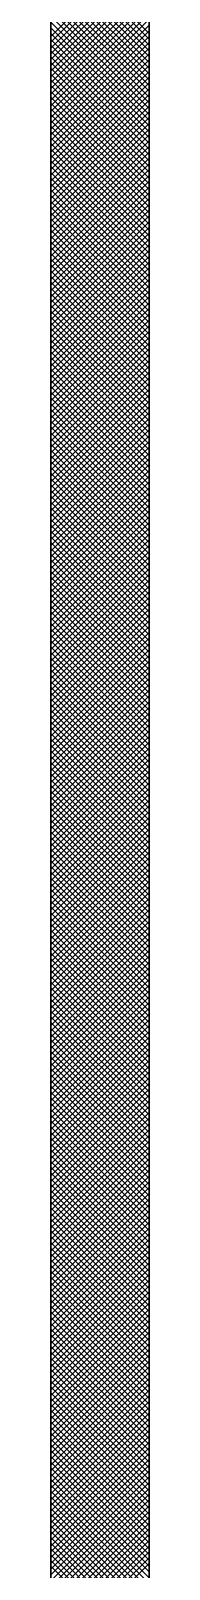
# Model space of a CAD drawing. Extents: x 0 to 119, y 0 to 84.
# Drawn here: x 13.99 to 14.23, y 37.607 to 41.369 of the extents above; entities that cross this region are included whole.
import ezdxf

# ---------------------------------------------------------------- set-up
doc = ezdxf.new("R2010")
doc.units = 0
doc.header["$MEASUREMENT"] = 0
doc.linetypes.add('ESTILO_TQS_0002', pattern=[0.4, 0.1, -0.3])
for name, color, linetype in [('29', 9, 'CONTINUOUS'), ('3', 7, 'CONTINUOUS'), ('6', 178, 'CONTINUOUS')]:
    doc.layers.add(name, color=color, linetype=linetype)

msp = doc.modelspace()

# ---------------------------------------------------------------- linework, layer by layer
at = {"layer": '29', "color": 9, "linetype": 'Continuous'}
for p, q in [((13.990148, 41.602587), (14.230148, 41.362587)), ((13.990148, 41.35518), (14.230148, 41.59518)), ((13.990148, 41.588445), (14.230148, 41.348445)), ((13.990148, 41.341038), (14.230148, 41.581038)), ((13.990148, 41.574303), (14.230148, 41.334303)), ((13.990148, 41.326896), (14.230148, 41.566896)), ((13.990148, 41.560161), (14.230148, 41.320161)), ((13.990148, 41.312754), (14.230148, 41.552754)), ((13.990148, 41.546019), (14.230148, 41.306019)), ((13.990148, 41.298612), (14.230148, 41.538612)), ((13.990148, 41.531877), (14.230148, 41.291877)), ((13.990148, 41.28447), (14.230148, 41.52447)), ((13.990148, 41.517734), (14.230148, 41.277734)), ((13.990148, 41.270327), (14.230148, 41.510327)), ((13.990148, 41.503592), (14.230148, 41.263592)), ((13.990148, 41.256185), (14.230148, 41.496185)), ((13.990148, 41.48945), (14.230148, 41.24945)), ((13.990148, 41.242043), (14.230148, 41.482043)), ((13.990148, 41.475308), (14.230148, 41.235308)), ((13.990148, 41.227901), (14.230148, 41.467901)), ((13.990148, 41.461166), (14.230148, 41.221166)), ((13.990148, 41.213759), (14.230148, 41.453759)), ((13.990148, 41.447024), (14.230148, 41.207024)), ((13.990148, 41.199617), (14.230148, 41.439617)), ((13.990148, 41.432882), (14.230148, 41.192882)), ((13.990148, 41.185475), (14.230148, 41.425475)), ((13.990148, 41.41874), (14.230148, 41.17874)), ((13.990148, 41.171333), (14.230148, 41.411333)), ((13.990148, 41.404597), (14.230148, 41.164597)), ((13.990148, 41.15719), (14.230148, 41.39719)), ((13.990148, 41.390455), (14.230148, 41.150455)), ((13.990148, 41.143048), (14.230148, 41.383048)), ((13.990148, 41.376313), (14.230148, 41.136313)), ((13.990148, 41.128906), (14.230148, 41.368906)), ((13.990148, 41.362171), (14.230148, 41.122171)), ((13.990148, 41.114764), (14.230148, 41.354764)), ((13.990148, 41.348029), (14.230148, 41.108029)), ((13.990148, 41.100622), (14.230148, 41.340622)), ((13.990148, 41.333887), (14.230148, 41.093887)), ((13.990148, 41.08648), (14.230148, 41.32648)), ((13.990148, 41.319745), (14.230148, 41.079745)), ((13.990148, 41.072338), (14.230148, 41.312338)), ((13.990148, 41.305602), (14.230148, 41.065602)), ((13.990148, 41.058195), (14.230148, 41.298195)), ((13.990148, 41.29146), (14.230148, 41.05146)), ((13.990148, 41.044053), (14.230148, 41.284053)), ((13.990148, 41.277318), (14.230148, 41.037318)), ((13.990148, 41.029911), (14.230148, 41.269911)), ((13.990148, 41.263176), (14.230148, 41.023176)), ((13.990148, 41.015769), (14.230148, 41.255769)), ((13.990148, 41.249034), (14.230148, 41.009034)), ((13.990148, 41.001627), (14.230148, 41.241627)), ((13.990148, 41.234892), (14.230148, 40.994892)), ((13.990148, 40.987485), (14.230148, 41.227485)), ((13.990148, 41.22075), (14.230148, 40.98075)), ((13.990148, 40.973343), (14.230148, 41.213343)), ((13.990148, 41.206608), (14.230148, 40.966608)), ((13.990148, 40.9592), (14.230148, 41.1992)), ((13.990148, 41.192465), (14.230148, 40.952465)), ((13.990148, 40.945058), (14.230148, 41.185058)), ((13.990148, 41.178323), (14.230148, 40.938323)), ((13.990148, 40.930916), (14.230148, 41.170916)), ((13.990148, 41.164181), (14.230148, 40.924181)), ((13.990148, 40.916774), (14.230148, 41.156774)), ((13.990148, 41.150039), (14.230148, 40.910039)), ((13.990148, 40.902632), (14.230148, 41.142632)), ((13.990148, 41.135897), (14.230148, 40.895897)), ((13.990148, 40.88849), (14.230148, 41.12849)), ((13.990148, 41.121755), (14.230148, 40.881755)), ((13.990148, 40.874348), (14.230148, 41.114348)), ((13.990148, 41.107613), (14.230148, 40.867613)), ((13.990148, 40.860206), (14.230148, 41.100206)), ((13.990148, 41.09347), (14.230148, 40.85347)), ((13.990148, 40.846063), (14.230148, 41.086063)), ((13.990148, 41.079328), (14.230148, 40.839328)), ((13.990148, 40.831921), (14.230148, 41.071921)), ((13.990148, 41.065186), (14.230148, 40.825186)), ((13.990148, 40.817779), (14.230148, 41.057779)), ((13.990148, 41.051044), (14.230148, 40.811044)), ((13.990148, 40.803637), (14.230148, 41.043637)), ((13.990148, 41.036902), (14.230148, 40.796902)), ((13.990148, 40.789495), (14.230148, 41.029495)), ((13.990148, 41.02276), (14.230148, 40.78276)), ((13.990148, 40.775353), (14.230148, 41.015353)), ((13.990148, 41.008618), (14.230148, 40.768618)), ((13.990148, 40.761211), (14.230148, 41.001211)), ((13.990148, 40.994475), (14.230148, 40.754475)), ((13.990148, 40.747068), (14.230148, 40.987068)), ((13.990148, 40.980333), (14.230148, 40.740333)), ((13.990148, 40.732926), (14.230148, 40.972926)), ((13.990148, 40.966191), (14.230148, 40.726191)), ((13.990148, 40.718784), (14.230148, 40.958784)), ((13.990148, 40.952049), (14.230148, 40.712049)), ((13.990148, 40.704642), (14.230148, 40.944642)), ((13.990148, 40.937907), (14.230148, 40.697907)), ((13.990148, 40.6905), (14.230148, 40.9305)), ((13.990148, 40.923765), (14.230148, 40.683765)), ((13.990148, 40.676358), (14.230148, 40.916358)), ((13.990148, 40.909623), (14.230148, 40.669623)), ((13.990148, 40.662216), (14.230148, 40.902216)), ((13.990148, 40.895481), (14.230148, 40.655481)), ((13.990148, 40.648073), (14.230148, 40.888073)), ((13.990148, 40.881338), (14.230148, 40.641338)), ((13.990148, 40.633931), (14.230148, 40.873931)), ((13.990148, 40.867196), (14.230148, 40.627196)), ((13.990148, 40.619789), (14.230148, 40.859789)), ((13.990148, 40.853054), (14.230148, 40.613054)), ((13.990148, 40.605647), (14.230148, 40.845647)), ((13.990148, 40.838912), (14.230148, 40.598912)), ((13.990148, 40.591505), (14.230148, 40.831505)), ((13.990148, 40.82477), (14.230148, 40.58477)), ((13.990148, 40.577363), (14.230148, 40.817363)), ((13.990148, 40.810628), (14.230148, 40.570628)), ((13.990148, 40.563221), (14.230148, 40.803221)), ((13.990148, 40.796486), (14.230148, 40.556486)), ((13.990148, 40.549079), (14.230148, 40.789079)), ((13.990148, 40.782343), (14.230148, 40.542343)), ((13.990148, 40.534936), (14.230148, 40.774936)), ((13.990148, 40.768201), (14.230148, 40.528201)), ((13.990148, 40.520794), (14.230148, 40.760794)), ((13.990148, 40.754059), (14.230148, 40.514059)), ((13.990148, 40.506652), (14.230148, 40.746652)), ((13.990148, 40.739917), (14.230148, 40.499917)), ((13.990148, 40.49251), (14.230148, 40.73251)), ((13.990148, 40.725775), (14.230148, 40.485775)), ((13.990148, 40.478368), (14.230148, 40.718368)), ((13.990148, 40.711633), (14.230148, 40.471633)), ((13.990148, 40.464226), (14.230148, 40.704226)), ((13.990148, 40.697491), (14.230148, 40.457491)), ((13.990148, 40.450084), (14.230148, 40.690084)), ((13.990148, 40.683348), (14.230148, 40.443348)), ((13.990148, 40.435941), (14.230148, 40.675941)), ((13.990148, 40.669206), (14.230148, 40.429206)), ((13.990148, 40.421799), (14.230148, 40.661799)), ((13.990148, 40.655064), (14.230148, 40.415064)), ((13.990148, 40.407657), (14.230148, 40.647657)), ((13.990148, 40.640922), (14.230148, 40.400922)), ((13.990148, 40.393515), (14.230148, 40.633515)), ((13.990148, 40.62678), (14.230148, 40.38678)), ((13.990148, 40.379373), (14.230148, 40.619373)), ((13.990148, 40.612638), (14.230148, 40.372638)), ((13.990148, 40.365231), (14.230148, 40.605231)), ((13.990148, 40.598496), (14.230148, 40.358496)), ((13.990148, 40.351089), (14.230148, 40.591089)), ((13.990148, 40.584354), (14.230148, 40.344354)), ((13.990148, 40.336947), (14.230148, 40.576947)), ((13.990148, 40.570211), (14.230148, 40.330211)), ((13.990148, 40.322804), (14.230148, 40.562804)), ((13.990148, 40.556069), (14.230148, 40.316069)), ((13.990148, 40.308662), (14.230148, 40.548662)), ((13.990148, 40.541927), (14.230148, 40.301927)), ((13.990148, 40.29452), (14.230148, 40.53452)), ((13.990148, 40.527785), (14.230148, 40.287785)), ((13.990148, 40.280378), (14.230148, 40.520378)), ((13.990148, 40.513643), (14.230148, 40.273643)), ((13.990148, 40.266236), (14.230148, 40.506236)), ((13.990148, 40.499501), (14.230148, 40.259501)), ((13.990148, 40.252094), (14.230148, 40.492094)), ((13.990148, 40.485359), (14.230148, 40.245359)), ((13.990148, 40.237952), (14.230148, 40.477952)), ((13.990148, 40.471216), (14.230148, 40.231216)), ((13.990148, 40.223809), (14.230148, 40.463809)), ((13.990148, 40.457074), (14.230148, 40.217074)), ((13.990148, 40.209667), (14.230148, 40.449667)), ((13.990148, 40.442932), (14.230148, 40.202932)), ((13.990148, 40.195525), (14.230148, 40.435525)), ((13.990148, 40.42879), (14.230148, 40.18879)), ((13.990148, 40.181383), (14.230148, 40.421383)), ((13.990148, 40.414648), (14.230148, 40.174648)), ((13.990148, 40.167241), (14.230148, 40.407241)), ((13.990148, 40.400506), (14.230148, 40.160506)), ((13.990148, 40.153099), (14.230148, 40.393099)), ((13.990148, 40.386364), (14.230148, 40.146364)), ((13.990148, 40.138957), (14.230148, 40.378957)), ((13.990148, 40.372222), (14.230148, 40.132222)), ((13.990148, 40.124814), (14.230148, 40.364814)), ((13.990148, 40.358079), (14.230148, 40.118079)), ((13.990148, 40.110672), (14.230148, 40.350672)), ((13.990148, 40.343937), (14.230148, 40.103937)), ((13.990148, 40.09653), (14.230148, 40.33653)), ((13.990148, 40.329795), (14.230148, 40.089795)), ((13.990148, 40.082388), (14.230148, 40.322388)), ((13.990148, 40.315653), (14.230148, 40.075653)), ((13.990148, 40.068246), (14.230148, 40.308246)), ((13.990148, 40.301511), (14.230148, 40.061511)), ((13.990148, 40.054104), (14.230148, 40.294104)), ((13.990148, 40.287369), (14.230148, 40.047369)), ((13.990148, 40.039962), (14.230148, 40.279962)), ((13.990148, 40.273227), (14.230148, 40.033227)), ((13.990148, 40.02582), (14.230148, 40.26582)), ((13.990148, 40.259084), (14.230148, 40.019084)), ((13.990148, 40.011677), (14.230148, 40.251677)), ((13.990148, 40.244942), (14.230148, 40.004942)), ((13.990148, 39.997535), (14.230148, 40.237535)), ((13.990148, 40.2308), (14.230148, 39.9908)), ((13.990148, 39.983393), (14.230148, 40.223393)), ((13.990148, 40.216658), (14.230148, 39.976658)), ((13.990148, 39.969251), (14.230148, 40.209251)), ((13.990148, 40.202516), (14.230148, 39.962516)), ((13.990148, 39.955109), (14.230148, 40.195109)), ((13.990148, 40.188374), (14.230148, 39.948374)), ((13.990148, 39.940967), (14.230148, 40.180967)), ((13.990148, 40.174232), (14.230148, 39.934232)), ((13.990148, 39.926825), (14.230148, 40.166825)), ((13.990148, 40.160089), (14.230148, 39.920089)), ((13.990148, 39.912682), (14.230148, 40.152682)), ((13.990148, 40.145947), (14.230148, 39.905947)), ((13.990148, 39.89854), (14.230148, 40.13854)), ((13.990148, 40.131805), (14.230148, 39.891805)), ((13.990148, 39.884398), (14.230148, 40.124398)), ((13.990148, 40.117663), (14.230148, 39.877663)), ((13.990148, 39.870256), (14.230148, 40.110256)), ((13.990148, 40.103521), (14.230148, 39.863521)), ((13.990148, 39.856114), (14.230148, 40.096114)), ((13.990148, 40.089379), (14.230148, 39.849379)), ((13.990148, 39.841972), (14.230148, 40.081972)), ((13.990148, 40.075237), (14.230148, 39.835237)), ((13.990148, 39.82783), (14.230148, 40.06783)), ((13.990148, 40.061095), (14.230148, 39.821095)), ((13.990148, 39.813687), (14.230148, 40.053687)), ((13.990148, 40.046952), (14.230148, 39.806952)), ((13.990148, 39.799545), (14.230148, 40.039545)), ((13.990148, 40.03281), (14.230148, 39.79281)), ((13.990148, 39.785403), (14.230148, 40.025403)), ((13.990148, 40.018668), (14.230148, 39.778668)), ((13.990148, 39.771261), (14.230148, 40.011261)), ((13.990148, 40.004526), (14.230148, 39.764526)), ((13.990148, 39.757119), (14.230148, 39.997119)), ((13.990148, 39.990384), (14.230148, 39.750384)), ((13.990148, 39.742977), (14.230148, 39.982977)), ((13.990148, 39.976242), (14.230148, 39.736242)), ((13.990148, 39.728835), (14.230148, 39.968835)), ((13.990148, 39.9621), (14.230148, 39.7221)), ((13.990148, 39.714693), (14.230148, 39.954693)), ((13.990148, 39.947957), (14.230148, 39.707957)), ((13.990148, 39.70055), (14.230148, 39.94055)), ((13.990148, 39.933815), (14.230148, 39.693815)), ((13.990148, 39.686408), (14.230148, 39.926408)), ((13.990148, 39.919673), (14.230148, 39.679673)), ((13.990148, 39.672266), (14.230148, 39.912266)), ((13.990148, 39.905531), (14.230148, 39.665531)), ((13.990148, 39.658124), (14.230148, 39.898124)), ((13.990148, 39.891389), (14.230148, 39.651389)), ((13.990148, 39.643982), (14.230148, 39.883982)), ((13.990148, 39.877247), (14.230148, 39.637247)), ((13.990148, 39.62984), (14.230148, 39.86984)), ((13.990148, 39.863105), (14.230148, 39.623105)), ((13.990148, 39.615698), (14.230148, 39.855698)), ((13.990148, 39.848962), (14.230148, 39.608962)), ((13.990148, 39.601555), (14.230148, 39.841555)), ((13.990148, 39.83482), (14.230148, 39.59482)), ((13.990148, 39.587413), (14.230148, 39.827413)), ((13.990148, 39.820678), (14.230148, 39.580678)), ((13.990148, 39.573271), (14.230148, 39.813271)), ((13.990148, 39.806536), (14.230148, 39.566536)), ((13.990148, 39.559129), (14.230148, 39.799129)), ((13.990148, 39.792394), (14.230148, 39.552394)), ((13.990148, 39.544987), (14.230148, 39.784987)), ((13.990148, 39.778252), (14.230148, 39.538252)), ((13.990148, 39.530845), (14.230148, 39.770845)), ((13.990148, 39.76411), (14.230148, 39.52411)), ((13.990148, 39.516703), (14.230148, 39.756703)), ((13.990148, 39.749968), (14.230148, 39.509968)), ((13.990148, 39.502561), (14.230148, 39.742561)), ((13.990148, 39.735825), (14.230148, 39.495825)), ((13.990148, 39.488418), (14.230148, 39.728418)), ((13.990148, 39.721683), (14.230148, 39.481683)), ((13.990148, 39.474276), (14.230148, 39.714276)), ((13.990148, 39.707541), (14.230148, 39.467541)), ((13.990148, 39.460134), (14.230148, 39.700134)), ((13.990148, 39.693399), (14.230148, 39.453399)), ((13.990148, 39.445992), (14.230148, 39.685992)), ((13.990148, 39.679257), (14.230148, 39.439257)), ((13.990148, 39.43185), (14.230148, 39.67185)), ((13.990148, 39.665115), (14.230148, 39.425115)), ((13.990148, 39.417708), (14.230148, 39.657708)), ((13.990148, 39.650973), (14.230148, 39.410973)), ((13.990148, 39.403566), (14.230148, 39.643566)), ((13.990148, 39.63683), (14.230148, 39.39683)), ((13.990148, 39.389423), (14.230148, 39.629423)), ((13.990148, 39.622688), (14.230148, 39.382688)), ((13.990148, 39.375281), (14.230148, 39.615281)), ((13.990148, 39.608546), (14.230148, 39.368546)), ((13.990148, 39.361139), (14.230148, 39.601139)), ((13.990148, 39.594404), (14.230148, 39.354404)), ((13.990148, 39.346997), (14.230148, 39.586997)), ((13.990148, 39.580262), (14.230148, 39.340262)), ((13.990148, 39.332855), (14.230148, 39.572855)), ((13.990148, 39.56612), (14.230148, 39.32612)), ((13.990148, 39.318713), (14.230148, 39.558713)), ((13.990148, 39.551978), (14.230148, 39.311978)), ((13.990148, 39.304571), (14.230148, 39.544571)), ((13.990148, 39.537835), (14.230148, 39.297835)), ((13.990148, 39.290428), (14.230148, 39.530428)), ((13.990148, 39.523693), (14.230148, 39.283693)), ((13.990148, 39.276286), (14.230148, 39.516286)), ((13.990148, 39.509551), (14.230148, 39.269551)), ((13.990148, 39.262144), (14.230148, 39.502144)), ((13.990148, 39.495409), (14.230148, 39.255409)), ((13.990148, 39.248002), (14.230148, 39.488002)), ((13.990148, 39.481267), (14.230148, 39.241267)), ((13.990148, 39.23386), (14.230148, 39.47386)), ((13.990148, 39.467125), (14.230148, 39.227125)), ((13.990148, 39.219718), (14.230148, 39.459718)), ((13.990148, 39.452983), (14.230148, 39.212983)), ((13.990148, 39.205576), (14.230148, 39.445576)), ((13.990148, 39.438841), (14.230148, 39.198841)), ((13.990148, 39.191434), (14.230148, 39.431434)), ((13.990148, 39.424698), (14.230148, 39.184698)), ((13.990148, 39.177291), (14.230148, 39.417291)), ((13.990148, 39.410556), (14.230148, 39.170556)), ((13.990148, 39.163149), (14.230148, 39.403149)), ((13.990148, 39.396414), (14.230148, 39.156414)), ((13.990148, 39.149007), (14.230148, 39.389007)), ((13.990148, 39.382272), (14.230148, 39.142272)), ((13.990148, 39.134865), (14.230148, 39.374865)), ((13.990148, 39.36813), (14.230148, 39.12813)), ((13.990148, 39.120723), (14.230148, 39.360723)), ((13.990148, 39.353988), (14.230148, 39.113988)), ((13.990148, 39.106581), (14.230148, 39.346581)), ((13.990148, 39.339846), (14.230148, 39.099846)), ((13.990148, 39.092439), (14.230148, 39.332439)), ((13.990148, 39.325703), (14.230148, 39.085703)), ((13.990148, 39.078296), (14.230148, 39.318296)), ((13.990148, 39.311561), (14.230148, 39.071561)), ((13.990148, 39.064154), (14.230148, 39.304154)), ((13.990148, 39.297419), (14.230148, 39.057419)), ((13.990148, 39.050012), (14.230148, 39.290012)), ((13.990148, 39.283277), (14.230148, 39.043277)), ((13.990148, 39.03587), (14.230148, 39.27587)), ((13.990148, 39.269135), (14.230148, 39.029135)), ((13.990148, 39.021728), (14.230148, 39.261728)), ((13.990148, 39.254993), (14.230148, 39.014993)), ((13.990148, 39.007586), (14.230148, 39.247586)), ((13.990148, 39.240851), (14.230148, 39.000851)), ((13.990148, 38.993444), (14.230148, 39.233444)), ((13.990148, 39.226709), (14.230148, 38.986709)), ((13.990148, 38.979301), (14.230148, 39.219301)), ((13.990148, 39.212566), (14.230148, 38.972566)), ((13.990148, 38.965159), (14.230148, 39.205159)), ((13.990148, 39.198424), (14.230148, 38.958424)), ((13.990148, 38.951017), (14.230148, 39.191017)), ((13.990148, 39.184282), (14.230148, 38.944282)), ((13.990148, 38.936875), (14.230148, 39.176875)), ((13.990148, 39.17014), (14.230148, 38.93014)), ((13.990148, 38.922733), (14.230148, 39.162733)), ((13.990148, 39.155998), (14.230148, 38.915998)), ((13.990148, 38.908591), (14.230148, 39.148591)), ((13.990148, 39.141856), (14.230148, 38.901856)), ((13.990148, 38.894449), (14.230148, 39.134449)), ((13.990148, 39.127714), (14.230148, 38.887714)), ((13.990148, 38.880307), (14.230148, 39.120307)), ((13.990148, 39.113571), (14.230148, 38.873571)), ((13.990148, 38.866164), (14.230148, 39.106164)), ((13.990148, 39.099429), (14.230148, 38.859429)), ((13.990148, 38.852022), (14.230148, 39.092022)), ((13.990148, 39.085287), (14.230148, 38.845287)), ((13.990148, 38.83788), (14.230148, 39.07788)), ((13.990148, 39.071145), (14.230148, 38.831145)), ((13.990148, 38.823738), (14.230148, 39.063738)), ((13.990148, 39.057003), (14.230148, 38.817003)), ((13.990148, 38.809596), (14.230148, 39.049596)), ((13.990148, 39.042861), (14.230148, 38.802861)), ((13.990148, 38.795454), (14.230148, 39.035454)), ((13.990148, 39.028719), (14.230148, 38.788719)), ((13.990148, 38.781312), (14.230148, 39.021312)), ((13.990148, 39.014576), (14.230148, 38.774576)), ((13.990148, 38.767169), (14.230148, 39.007169)), ((13.990148, 39.000434), (14.230148, 38.760434)), ((13.990148, 38.753027), (14.230148, 38.993027)), ((13.990148, 38.986292), (14.230148, 38.746292)), ((13.990148, 38.738885), (14.230148, 38.978885)), ((13.990148, 38.97215), (14.230148, 38.73215)), ((13.990148, 38.724743), (14.230148, 38.964743)), ((13.990148, 38.958008), (14.230148, 38.718008)), ((13.990148, 38.710601), (14.230148, 38.950601)), ((13.990148, 38.943866), (14.230148, 38.703866)), ((13.990148, 38.696459), (14.230148, 38.936459)), ((13.990148, 38.929724), (14.230148, 38.689724)), ((13.990148, 38.682317), (14.230148, 38.922317)), ((13.990148, 38.915582), (14.230148, 38.675582)), ((13.990148, 38.668175), (14.230148, 38.908175)), ((13.990148, 38.901439), (14.230148, 38.661439)), ((13.990148, 38.654032), (14.230148, 38.894032)), ((13.990148, 38.887297), (14.230148, 38.647297)), ((13.990148, 38.63989), (14.230148, 38.87989)), ((13.990148, 38.873155), (14.230148, 38.633155)), ((13.990148, 38.625748), (14.230148, 38.865748)), ((13.990148, 38.859013), (14.230148, 38.619013)), ((13.990148, 38.611606), (14.230148, 38.851606)), ((13.990148, 38.844871), (14.230148, 38.604871)), ((13.990148, 38.597464), (14.230148, 38.837464)), ((13.990148, 38.830729), (14.230148, 38.590729)), ((13.990148, 38.583322), (14.230148, 38.823322)), ((13.990148, 38.816587), (14.230148, 38.576587)), ((13.990148, 38.56918), (14.230148, 38.80918)), ((13.990148, 38.802444), (14.230148, 38.562444)), ((13.990148, 38.555037), (14.230148, 38.795037)), ((13.990148, 38.788302), (14.230148, 38.548302)), ((13.990148, 38.540895), (14.230148, 38.780895)), ((13.990148, 38.77416), (14.230148, 38.53416)), ((13.990148, 38.526753), (14.230148, 38.766753)), ((13.990148, 38.760018), (14.230148, 38.520018)), ((13.990148, 38.512611), (14.230148, 38.752611)), ((13.990148, 38.745876), (14.230148, 38.505876)), ((13.990148, 38.498469), (14.230148, 38.738469)), ((13.990148, 38.731734), (14.230148, 38.491734)), ((13.990148, 38.484327), (14.230148, 38.724327)), ((13.990148, 38.717592), (14.230148, 38.477592)), ((13.990148, 38.470185), (14.230148, 38.710185)), ((13.990148, 38.703449), (14.230148, 38.463449)), ((13.990148, 38.456042), (14.230148, 38.696042)), ((13.990148, 38.689307), (14.230148, 38.449307)), ((13.990148, 38.4419), (14.230148, 38.6819)), ((13.990148, 38.675165), (14.230148, 38.435165)), ((13.990148, 38.427758), (14.230148, 38.667758)), ((13.990148, 38.661023), (14.230148, 38.421023)), ((13.990148, 38.413616), (14.230148, 38.653616)), ((13.990148, 38.646881), (14.230148, 38.406881)), ((13.990148, 38.399474), (14.230148, 38.639474)), ((13.990148, 38.632739), (14.230148, 38.392739)), ((13.990148, 38.385332), (14.230148, 38.625332)), ((13.990148, 38.618597), (14.230148, 38.378597)), ((13.990148, 38.37119), (14.230148, 38.61119)), ((13.990148, 38.604455), (14.230148, 38.364455)), ((13.990148, 38.357048), (14.230148, 38.597048)), ((13.990148, 38.590312), (14.230148, 38.350312)), ((13.990148, 38.342905), (14.230148, 38.582905)), ((13.990148, 38.57617), (14.230148, 38.33617)), ((13.990148, 38.328763), (14.230148, 38.568763)), ((13.990148, 38.562028), (14.230148, 38.322028)), ((13.990148, 38.314621), (14.230148, 38.554621)), ((13.990148, 38.547886), (14.230148, 38.307886)), ((13.990148, 38.300479), (14.230148, 38.540479)), ((13.990148, 38.533744), (14.230148, 38.293744)), ((13.990148, 38.286337), (14.230148, 38.526337)), ((13.990148, 38.519602), (14.230148, 38.279602)), ((13.990148, 38.272195), (14.230148, 38.512195)), ((13.990148, 38.50546), (14.230148, 38.26546)), ((13.990148, 38.258053), (14.230148, 38.498053)), ((13.990148, 38.491317), (14.230148, 38.251317)), ((13.990148, 38.24391), (14.230148, 38.48391)), ((13.990148, 38.477175), (14.230148, 38.237175)), ((13.990148, 38.229768), (14.230148, 38.469768)), ((13.990148, 38.463033), (14.230148, 38.223033)), ((13.990148, 38.215626), (14.230148, 38.455626)), ((13.990148, 38.448891), (14.230148, 38.208891)), ((13.990148, 38.201484), (14.230148, 38.441484)), ((13.990148, 38.434749), (14.230148, 38.194749)), ((13.990148, 38.187342), (14.230148, 38.427342)), ((13.990148, 38.420607), (14.230148, 38.180607)), ((13.990148, 38.1732), (14.230148, 38.4132)), ((13.990148, 38.406465), (14.230148, 38.166465)), ((13.990148, 38.159058), (14.230148, 38.399058)), ((13.990148, 38.392323), (14.230148, 38.152323)), ((13.990148, 38.144915), (14.230148, 38.384915)), ((13.990148, 38.37818), (14.230148, 38.13818)), ((13.990148, 38.130773), (14.230148, 38.370773)), ((13.990148, 38.364038), (14.230148, 38.124038)), ((13.990148, 38.116631), (14.230148, 38.356631)), ((13.990148, 38.349896), (14.230148, 38.109896)), ((13.990148, 38.102489), (14.230148, 38.342489)), ((13.990148, 38.335754), (14.230148, 38.095754)), ((13.990148, 38.088347), (14.230148, 38.328347)), ((13.990148, 38.321612), (14.230148, 38.081612)), ((13.990148, 38.074205), (14.230148, 38.314205)), ((13.990148, 38.30747), (14.230148, 38.06747)), ((13.990148, 38.060063), (14.230148, 38.300063)), ((13.990148, 38.293328), (14.230148, 38.053328)), ((13.990148, 38.045921), (14.230148, 38.285921)), ((13.990148, 38.279185), (14.230148, 38.039185)), ((13.990148, 38.031778), (14.230148, 38.271778)), ((13.990148, 38.265043), (14.230148, 38.025043)), ((13.990148, 38.017636), (14.230148, 38.257636)), ((13.990148, 38.250901), (14.230148, 38.010901)), ((13.990148, 38.003494), (14.230148, 38.243494)), ((13.990148, 38.236759), (14.230148, 37.996759)), ((13.990148, 37.989352), (14.230148, 38.229352)), ((13.990148, 38.222617), (14.230148, 37.982617)), ((13.990148, 37.97521), (14.230148, 38.21521)), ((13.990148, 38.208475), (14.230148, 37.968475)), ((13.990148, 37.961068), (14.230148, 38.201068)), ((13.990148, 38.194333), (14.230148, 37.954333)), ((13.990148, 37.946926), (14.230148, 38.186926)), ((13.990148, 38.18019), (14.230148, 37.94019)), ((13.990148, 37.932783), (14.230148, 38.172783)), ((13.990148, 38.166048), (14.230148, 37.926048)), ((13.990148, 37.918641), (14.230148, 38.158641)), ((13.990148, 38.151906), (14.230148, 37.911906)), ((13.990148, 37.904499), (14.230148, 38.144499)), ((13.990148, 38.137764), (14.230148, 37.897764)), ((13.990148, 37.890357), (14.230148, 38.130357)), ((13.990148, 38.123622), (14.230148, 37.883622)), ((13.990148, 37.876215), (14.230148, 38.116215)), ((13.990148, 38.10948), (14.230148, 37.86948)), ((13.990148, 37.862073), (14.230148, 38.102073)), ((13.990148, 38.095338), (14.230148, 37.855338)), ((13.990148, 37.847931), (14.230148, 38.087931)), ((13.990148, 38.081196), (14.230148, 37.841196)), ((13.990148, 37.833788), (14.230148, 38.073788)), ((13.990148, 38.067053), (14.230148, 37.827053)), ((13.990148, 37.819646), (14.230148, 38.059646)), ((13.990148, 38.052911), (14.230148, 37.812911)), ((13.990148, 37.805504), (14.230148, 38.045504)), ((13.990148, 38.038769), (14.230148, 37.798769)), ((13.990148, 37.791362), (14.230148, 38.031362)), ((13.990148, 38.024627), (14.230148, 37.784627)), ((13.990148, 37.77722), (14.230148, 38.01722)), ((13.990148, 38.010485), (14.230148, 37.770485)), ((13.990148, 37.763078), (14.230148, 38.003078)), ((13.990148, 37.996343), (14.230148, 37.756343)), ((13.990148, 37.748936), (14.230148, 37.988936)), ((13.990148, 37.982201), (14.230148, 37.742201)), ((13.990148, 37.734794), (14.230148, 37.974794)), ((13.990148, 37.968058), (14.230148, 37.728058)), ((13.990148, 37.720651), (14.230148, 37.960651)), ((13.990148, 37.953916), (14.230148, 37.713916)), ((13.990148, 37.706509), (14.230148, 37.946509)), ((13.990148, 37.939774), (14.230148, 37.699774)), ((13.990148, 37.692367), (14.230148, 37.932367)), ((13.990148, 37.925632), (14.230148, 37.685632)), ((13.990148, 37.678225), (14.230148, 37.918225)), ((13.990148, 37.91149), (14.230148, 37.67149)), ((13.990148, 37.664083), (14.230148, 37.904083)), ((13.990148, 37.897348), (14.230148, 37.657348)), ((13.990148, 37.649941), (14.230148, 37.889941)), ((13.990148, 37.883206), (14.230148, 37.643206)), ((13.990148, 37.635799), (14.230148, 37.875799)), ((13.990148, 37.869063), (14.230148, 37.629063)), ((13.990148, 37.621656), (14.230148, 37.861656)), ((13.990148, 37.854921), (14.230148, 37.614921)), ((13.990148, 37.607514), (14.230148, 37.847514)), ((13.990148, 37.840779), (14.230148, 37.600779)), ((13.990148, 37.593372), (14.230148, 37.833372)), ((13.990148, 37.826637), (14.230148, 37.586637)), ((13.990148, 37.57923), (14.230148, 37.81923)), ((13.990148, 37.812495), (14.230148, 37.572495)), ((13.990148, 37.565088), (14.230148, 37.805088)), ((13.990148, 37.798353), (14.230148, 37.558353)), ((13.990148, 37.550946), (14.230148, 37.790946)), ((13.990148, 37.784211), (14.230148, 37.544211)), ((13.990148, 37.536804), (14.230148, 37.776804)), ((13.990148, 37.770069), (14.230148, 37.530069)), ((13.990148, 37.522662), (14.230148, 37.762662)), ((13.990148, 37.755926), (14.230148, 37.515926)), ((13.990148, 37.508519), (14.230148, 37.748519)), ((13.990148, 37.741784), (14.230148, 37.501784)), ((13.990148, 37.494377), (14.230148, 37.734377)), ((13.990148, 37.727642), (14.230148, 37.487642)), ((13.990148, 37.480235), (14.230148, 37.720235)), ((13.990148, 37.7135), (14.230148, 37.4735)), ((13.990148, 37.466093), (14.230148, 37.706093)), ((13.990148, 37.699358), (14.230148, 37.459358)), ((13.990148, 37.451951), (14.230148, 37.691951)), ((13.990148, 37.685216), (14.230148, 37.445216)), ((13.990148, 37.437809), (14.230148, 37.677809)), ((13.990148, 37.671074), (14.230148, 37.431074)), ((13.990148, 37.423667), (14.230148, 37.663667)), ((13.990148, 37.656931), (14.230148, 37.416931)), ((13.990148, 37.409524), (14.230148, 37.649524)), ((13.990148, 37.642789), (14.230148, 37.402789)), ((13.990148, 37.395382), (14.230148, 37.635382)), ((13.990148, 37.628647), (14.230148, 37.388647)), ((13.990148, 37.38124), (14.230148, 37.62124)), ((13.990148, 37.614505), (14.230148, 37.374505))]:
    msp.add_line(p, q, dxfattribs=at)
msp.add_lwpolyline([(14.230148, 35.56084), (13.990148, 35.56084), (13.990148, 43.74084), (14.230148, 43.74084), (14.230148, 35.56084)], dxfattribs=at)
at = {"layer": '3', "color": 7, "linetype": 'ESTILO_TQS_0002'}
msp.add_line((13.990148, 30.260222), (13.990148, 69.478391), dxfattribs=at)
at = {"layer": '6', "color": 178, "linetype": 'Continuous'}
for p, q in [((13.990148, 44.74084), (13.990148, 35.56084)), ((14.230148, 35.56084), (14.230148, 43.74084))]:
    msp.add_line(p, q, dxfattribs=at)

doc.saveas('drawing.dxf')
